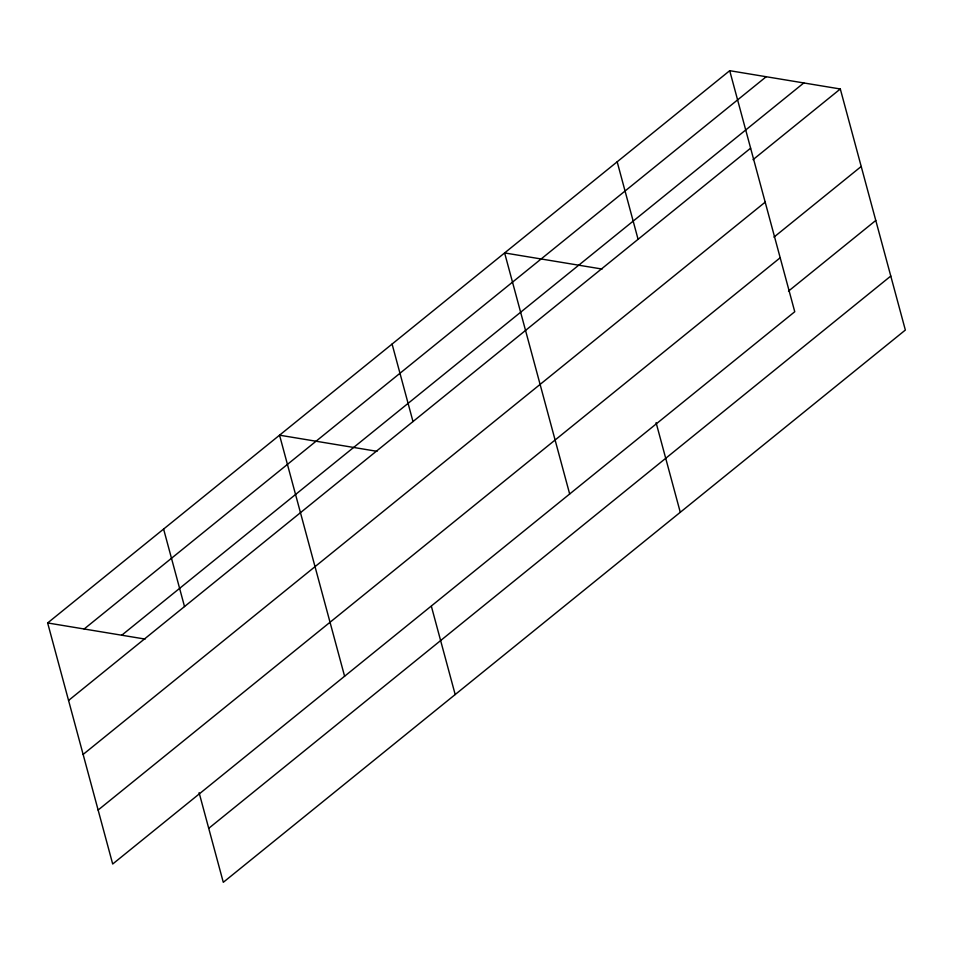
<?xml version="1.0" encoding="UTF-8"?>
<svg xmlns="http://www.w3.org/2000/svg" width="953" height="953" viewBox="0 0 953 953"><rect width="100%" height="100%" fill="white"/><g stroke="black" fill="none" stroke-linecap="round" stroke-linejoin="round"><path stroke-width="1.43" d="M729.712 70.689L794.754 311.738L112.692 864.014L47.65 622.952L729.712 70.689L840.308 88.986L905.35 330.048L223.288 882.311L199.106 792.693M84.15 628.992L766.212 76.728M121.746 635.222L803.808 82.947M68.556 700.455L750.619 148.18M753.037 159.651L840.308 88.986M83.125 754.431L765.188 202.155M773.943 237.142L861.214 166.477M98.123 810.038L780.185 257.763M788.5 291.118L875.783 220.453M208.731 828.336L890.781 276.06M602.093 269.056L504.625 252.938L569.668 493.988M377.007 451.317L279.551 435.187L344.593 676.237M47.65 622.952L145.106 639.082M617.175 161.807L638.081 239.298M656.093 422.667L680.275 512.297M392.088 344.057L412.994 421.548M431.387 606.346L455.189 694.546M163.606 529.07L184.513 606.561"/></g></svg>
